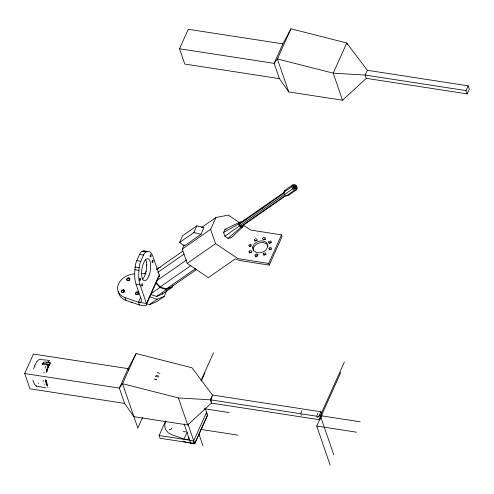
<?xml version="1.0" encoding="UTF-8"?>
<svg xmlns="http://www.w3.org/2000/svg" width="494" height="494" viewBox="0 0 494 494"><rect width="100%" height="100%" fill="white"/><g stroke="black" fill="none" stroke-linecap="round" stroke-linejoin="round"><path stroke-width="0.74" d="M159.445 275.442L146.613 304.008A3.507 1.902 24.2 0 1 144.168 305.712L139.357 304.971L125.958 300.364L125.007 297.616L138.413 302.223A4.384 2.377 24.2 0 0 141.475 300.099L136.054 284.359A21.921 8.355 -81.2 0 1 134.918 269.712L135.165 267.038A8.768 3.341 -81.2 0 1 136.745 260.678L139.561 254.41A8.768 3.341 -81.2 0 1 142.247 251.267L143.322 250.995L147.329 251.613A21.921 8.355 -81.2 0 1 152.887 256.405L159.445 275.442A3.507 1.902 24.2 0 1 158.846 276.961M146.613 304.008L140.061 284.976A21.921 8.355 -81.2 0 1 138.925 270.329L139.172 267.655A8.768 3.341 -81.2 0 1 140.753 261.295L143.569 255.028A8.768 3.341 -81.2 0 1 146.255 251.884L147.329 251.613M210.975 399.56L211.426 397.633L212.21 396.762M46.782 371.309L47.282 368.888L46.64 370.975L48.955 365.708M316.932 415.522L317.975 413.138M296.301 187.201L295.986 186.281L296.301 187.201L295.505 188.85L293.973 188.696L293.059 187.189L293.671 185.83L294.251 185.423L295.776 185.571L296.696 187.084L295.505 188.85M300.914 412.984L301.995 410.656M46.152 372.717L47.98 366.048M46.683 371.451L47.443 369.086M47.109 370.049L46.794 371.365L48.61 365.702M33.635 368.82L33.925 367.715M46.825 370.642L47.399 368.66M123.506 289.731L124.019 291.991M45.016 368.116L45.633 366.4M128.841 277.85L129.354 280.104M34.5 365.937L36.914 361.398M137.672 291.917L138.184 294.177M295.962 186.349L295.184 185.738L294.375 185.892L294.029 186.658L295.159 188.128L296.104 186.751M124.593 403.394L119.332 388.111L128.082 368.629L136.103 353.55L191.919 367.752L212.494 395.046L320.847 411.749L321.977 415.028L319.834 419.801L211.481 403.104L187.695 424.976L133.917 416.689L124.593 403.394L29.961 388.815L24.7 373.532L33.45 354.044L128.082 368.629L128.582 370.08M279.419 78.632L184.793 64.053L179.526 48.77L188.276 29.282L282.908 43.867L290.929 28.788L346.745 42.99L367.32 70.284L468.17 85.826L469.3 89.111L467.157 93.885L366.307 78.342L342.521 100.214L288.743 91.927L279.419 78.632L274.158 63.349L282.908 43.867M139.357 304.971L138.413 302.223L140.605 297.351M159.253 274.892L146.428 303.458L138.413 302.223M179.575 242.461L182.595 235.743L196.878 225.801L203.954 227.629L200.935 234.347L184.478 245.796L179.575 242.461L193.858 232.526L196.878 225.801M243.06 225.06L250.872 230.087L281.512 234.872L282.08 236.521L269.249 265.093L239.355 260.48L235.317 258.868L208.264 277.69L187.207 263.388L182.255 249.1L184.132 244.925M150.781 294.566L156.598 296.443L162.248 294.171L162.829 292.886M136.103 353.55L122.561 383.708L119.332 388.111L24.7 373.532M146.755 303.742L149.472 304.619L156.505 301.785L164.206 296.431L166.855 290.528M162.248 294.171L172.073 287.335L172.937 285.409M290.929 28.788L277.387 58.947L274.158 63.349L179.526 48.77M182.255 249.1L210.605 229.377L215.915 217.545L228.382 215.094L239.232 222.461M242.511 226.079L243.604 225.128L242.85 226.795L231.309 237.719L228.08 238.355L224.887 236.181L223.603 232.483L224.98 229.42L239.405 222.275L241.165 221.929L239.868 222.609M142.55 417.529L137.826 428.051L122.561 383.708L178.377 397.917L210.351 399.819L318.704 416.522L319.834 419.801M223.603 232.483L238.651 223.943L239.405 222.275M286.254 195.439L242.27 226.042L241.109 226.277L239.942 225.486L239.473 224.14L239.973 223.022L284.581 191.987M207.505 415.022L194.679 443.593L160.037 438.258L159.093 435.51L165.663 420.876M283.68 192.413L284.488 190.604L292.714 184.886L294.622 184.509L296.505 185.787L297.264 187.979L296.456 189.789L288.23 195.507L286.322 195.877L284.439 194.605L283.68 192.413L291.898 186.695L292.714 184.886M200.996 380.658L213.507 352.79M201.225 381.059L204.973 372.698M293.059 187.189L294.251 185.423M295.603 187.152L295.184 185.738M184.318 438.376L187.146 432.077M269.249 265.093L268.68 263.444L281.512 234.872M212.494 395.046L210.351 399.819L211.481 403.104M206.56 412.274L193.728 440.846L159.093 435.51M184.101 423.901L190.764 443.242L194.766 443.859L207.597 415.287L205.133 408.137M367.32 70.284L365.177 75.057L366.307 78.342M318.704 416.522L320.847 411.749M467.157 93.885L466.027 90.6L468.17 85.826M333.796 454.82L320.31 415.664L344.398 362.016M330.196 465.212L316.716 426.056L340.804 372.408M47.751 367.622L49.431 364.541M34.395 367.338L35.049 365.974M127.619 280.573L127.866 280.512A1.34 1 -19 0 0 129.607 279.11A1.34 1 -19 0 0 127.477 278.826A1.34 1 -19 0 0 127.897 280.512M136.492 294.646A1.778 1.328 -19 0 0 138.765 292.781A1.778 1.328 -19 0 0 135.93 292.405A1.778 1.328 -19 0 0 136.492 294.646L136.696 294.578A1.34 1 -19 0 0 138.437 293.177A1.34 1 -19 0 0 136.307 292.893A1.34 1 -19 0 0 136.727 294.578M48.326 365.017L48.492 364.689M49.462 363.411C50.036 363.498 49.196 366.134 48.906 364.399M42.712 364.405C41.681 362.985 48.925 363.498 48.826 365.307L47.467 365.109M255.003 241.27L255.268 240.887A1.42 1.105 -18.8 0 1 256.67 240.362L257.139 240.473M249.668 253.15L249.933 252.767A1.42 1.105 -18.8 0 1 251.335 252.243L251.804 252.354M269.168 243.449L269.835 242.758L271.299 242.653M263.833 255.336L264.5 254.645L265.963 254.54M48.122 361.867L47.856 362.25L49.511 360.731L49.085 360.608M43.83 372.927L44.269 372.297M263.185 239.899L264.346 239.028L265.667 239.349M255.639 256.701L256.8 255.836L257.769 255.911M249.538 246.778L251.137 245.975M269.576 249.865L270.224 249.223L271.589 249.211M43.034 381.584L43.676 380.701M49.073 364.998L48.826 365.307L46.3 364.739M49.913 362.874L50.437 362.263M49.888 364.313L50.61 363.51M37.031 361.38L38.606 359.885M242.85 226.795L241.097 227.141L228.08 238.355M294.356 187.584L295.251 186.917M224.887 236.181L239.349 225.962L241.097 227.141M201.429 227.623L215.915 217.545M182.866 251.15L156.555 269.458L158.555 268.656M157.864 272.305L184.176 253.996M157.345 280.302L186.788 259.813M244.919 220.17L246.802 218.861M261.252 208.808L263.141 207.492M239.473 224.14L284.081 193.098M295.776 185.571L295.196 185.979L293.671 185.83M239.942 225.486L284.55 194.445M284.439 194.605L292.664 188.881L294.541 190.159L296.456 189.789M293.973 188.696L294.554 188.288L296.091 188.442M296.116 187.492L296.696 187.084M187.207 263.388L215.557 243.659L238.046 258.658L268.68 263.444M241.109 226.277L285.717 195.235M286.322 195.877L294.541 190.159M156.394 282.679L160.118 286.971L190.814 265.611M151.281 293.479L159.877 287.502L166.422 289.608L172.073 287.335M160.118 286.971L166.293 288.965L195.735 268.477M156.598 296.443L166.422 289.608M196.668 269.378L171.609 286.81L166.293 288.965M149.472 304.619L157.172 299.259L164.206 296.431M185.417 431.348L184.423 431.83L183.262 431.497M42.484 364.053L42.589 363.621M144.328 273.515L145.73 272.947M156.814 268.656L160.346 267.235M49.808 363.757C50.968 362.54 41.755 360.879 43.558 363.028M39.1 359.379L48.535 360.317M45.751 387.796L36.581 386.185C34.432 384.987 33.549 382.331 33.005 380.084M295.159 188.128L295.955 187.967L295.955 187.084M224.98 229.42L226.271 229.167M284.488 190.604L285.767 190.357M295.109 186.51L294.029 186.658M141.617 273.75L146.057 273.707M42.354 363.954L48.492 365.072M466.027 90.6L365.177 75.057L333.203 73.155L277.387 58.947L288.743 91.927M142.247 251.267L146.255 251.884M139.561 254.41L143.569 255.028M136.745 260.678L140.753 261.295M135.165 267.038L139.172 267.655M134.918 269.712L138.925 270.329M136.054 284.359L140.061 284.976M157.123 372.637L159.914 373.353M155.962 375.335L158.914 376.181M155.246 376.298L158.228 377.039M154.233 379.022L156.53 379.472M320.31 415.664L360.169 421.808M204.46 408.754L229.278 412.576M316.716 426.056L356.569 432.194M200.688 429.397L237.997 435.146M46.603 364.708L49.079 365.109M256.96 254.126L258.084 254.385M155.548 379.534L156.437 379.756M193.858 232.526L200.935 234.347M295.258 186.176L294.375 185.892M149.707 296.851L157.172 299.259M130.947 302.248L132.022 302.594M183.126 441.117L186.652 442.328L191.462 443.069A3.507 1.902 24.2 0 0 193.907 441.364M36.142 385.95L36.463 386.123M47.548 387.055L48.048 387.37M48.634 365.208L48.715 364.115M44.022 383.887L44.479 384.369M155.937 282.957L159.877 287.502M169.096 429.317C169.504 430.151 172.159 429.311 171.474 428.131M211.364 401.418L210.981 400.282M43.423 362.337L43.552 362.905M317.247 417.708L316.92 416.813M47.023 384.894L47.727 385.962M301.223 415.244L300.889 414.318M293.64 186.781L294.554 188.288M47.51 385.592L45.973 380.541M46.479 383.004L46.967 384.104M239.349 225.962L238.651 223.943M291.898 186.695L292.664 188.881M210.605 229.377L215.557 243.659M347.239 44.417L346.745 42.99L333.203 73.155L342.521 100.214M198.909 433.991L202.904 445.594M187.874 423.84L194.766 443.859M178.377 397.917L187.695 424.976M46.399 381.918L46.763 383.128M42.391 363.979L42.589 364.64M38.464 383.159L38.563 383.529M46.214 381.893L46.603 383.727M46.455 383.381L46.053 380.38L46.306 382.387M253.403 250.81L253.268 248.89A7.688 5.755 -19 0 1 254.564 246.006C257.108 242.918 261.801 241.566 265.488 243.289A7.527 5.638 -19 0 1 267.668 245.314A7.799 5.842 -19 0 1 268.032 246.191M46.541 385.487L45.609 379.688M188.77 437.456A4.384 2.377 24.2 0 1 185.707 439.58L172.307 434.973L168.263 432.837L165.589 429.416A15.882 11.899 -19 0 1 165.793 421.24M206.739 412.799A3.507 1.902 24.2 0 1 206.35 414.194M143.322 250.995A21.921 8.355 -81.2 0 1 146.496 251.81M146.477 271.509A7.96 3.032 -81.2 0 1 146.076 271.169M145.483 259.399A11.183 4.261 -81.2 0 1 146.385 269.415A11.183 4.261 -81.2 0 1 142.667 279.073M123.099 292.714A1.778 1.328 -19 0 1 123.71 292.504M123.278 292.676A1.34 1 -19 0 1 123.741 292.541M128.434 280.833A1.778 1.328 -19 0 1 128.668 280.728A1.34 1 -19 0 0 128.52 280.833M125.044 297.561A15.703 11.763 -19 0 1 118.325 284.39A15.703 11.763 -19 0 1 134.424 273.898M125.989 300.309A15.703 11.763 -19 0 1 118.529 291.726M146.662 265.198A7.231 2.754 -81.2 0 1 146.99 264.963M252.7 247.241C252.119 251.131 256.565 253.403 259.924 252.767A7.527 5.638 -19 0 0 263.518 251.631A7.799 5.842 -19 0 0 266.303 249.347A7.688 5.755 -19 0 0 267.6 246.457A7.799 5.842 -19 0 0 267.1 243.666A7.527 5.638 -19 0 0 264.92 241.64C261.233 239.917 256.54 241.27 253.996 244.357A7.688 5.755 -19 0 0 252.7 247.241M319.964 415.485C319.785 417.381 319.235 414.837 319.964 415.485M248.97 245.129L249.007 245.87L250.174 246.278L251.372 245.098L250.569 244.326L248.97 245.129M269.008 248.216L269.039 248.951L269.73 249.371L271.076 248.933L271.41 248.192L271.015 247.556L270.125 247.426L269.008 248.216M249.1 251.502L249.013 251.909A1.42 1.044 -14.9 0 0 249.791 252.774L251.248 252.446A1.426 1.068 -19 0 0 251.767 251.298L250.767 250.594A1.42 1.105 -18.8 0 0 249.365 251.125L249.1 251.502M254.441 239.621L254.348 240.028A1.42 1.05 -14.9 0 0 255.126 240.887L256.584 240.566A1.426 1.068 -19 0 0 257.102 239.417L256.102 238.713A1.42 1.105 -18.8 0 0 254.7 239.238L254.441 239.621M255.077 255.052L255.355 256.145L257.232 256.003A1.426 1.068 -19 0 0 257.751 254.855C257.275 253.731 255.534 254.077 255.077 255.052M262.623 238.244L262.901 239.337L264.778 239.195A1.426 1.068 -19 0 0 265.297 238.046C264.821 236.929 263.08 237.274 262.623 238.244M263.265 253.688L263.271 254.466L263.95 254.953L265.408 254.632A1.426 1.068 -19 0 0 265.926 253.484L264.926 252.78L263.265 253.688M268.6 241.801L268.606 242.585L269.286 243.073L270.743 242.745A1.426 1.068 -19 0 0 271.262 241.597L270.267 240.893L268.6 241.801M49.752 362.794L46.887 362.293L49.752 362.794M140.389 279.937A1.204 0.457 -81.2 0 0 140.284 278.073A1.204 0.457 -81.2 0 0 139.611 279.783A1.204 0.457 -81.2 0 0 140.389 279.937M142.328 285.569A1.204 0.457 -81.2 0 0 142.223 283.704A1.204 0.457 -81.2 0 0 141.55 285.415A1.204 0.457 -81.2 0 0 142.328 285.569M152.893 262.042A1.204 0.457 -81.2 0 0 152.788 260.177A1.204 0.457 -81.2 0 0 152.109 261.882A1.204 0.457 -81.2 0 0 152.893 262.042M150.954 256.411A1.204 0.457 -81.2 0 0 150.849 254.546A1.204 0.457 -81.2 0 0 150.17 256.25A1.204 0.457 -81.2 0 0 150.954 256.411M122.561 292.399A1.34 1 -19 0 0 124.272 290.997A1.34 1 -19 0 0 122.142 290.713A1.34 1 -19 0 0 122.561 292.399M122.327 292.46A1.778 1.328 -19 0 0 124.599 290.596A1.778 1.328 -19 0 0 121.765 290.219A1.778 1.328 -19 0 0 122.327 292.46M127.662 280.573A1.778 1.328 -19 0 0 129.934 278.715A1.778 1.328 -19 0 0 127.1 278.338A1.778 1.328 -19 0 0 127.662 280.573M148.879 275.911A11.183 4.261 -81.2 0 0 147.891 258.658A11.183 4.261 -81.2 0 0 141.624 274.522A11.183 4.261 -81.2 0 0 148.879 275.911"/></g></svg>
